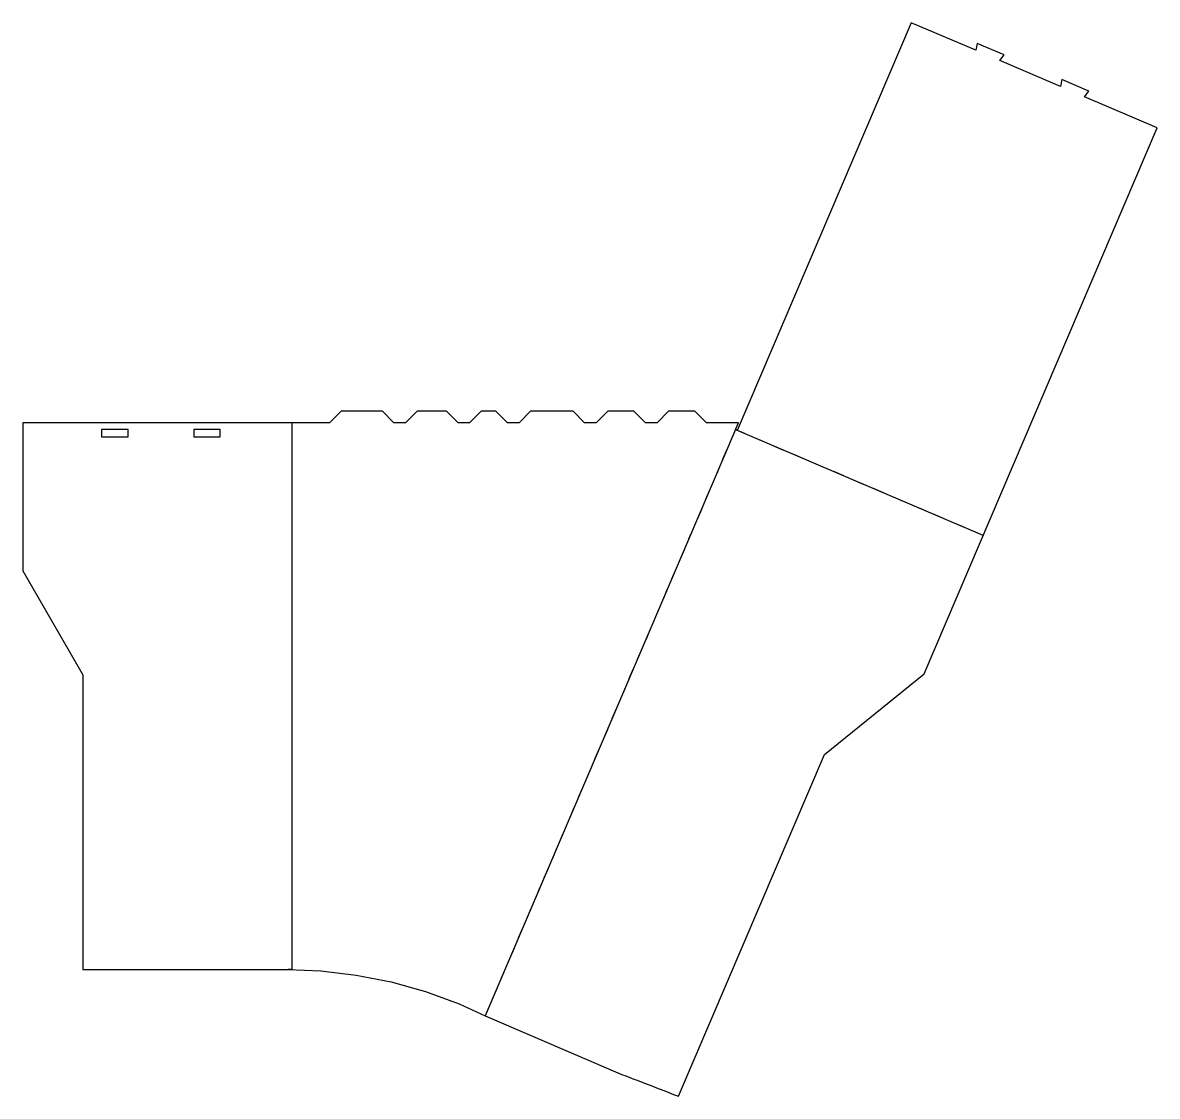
# Model space of a CAD drawing. Header units: metres. Extents: x 0 to 20.6, y 0 to 19.5.
import ezdxf

# ---------------------------------------------------------------- set-up
doc = ezdxf.new("R2010")
doc.units = ezdxf.units.M

msp = doc.modelspace()

# ---------------------------------------------------------------- linework, layer by layer
at = {"layer": 'CUT'}
for points in [[(0, 9.54235), (1.09076, 7.6531), (1.09076, 2.3029), (4.89396, 2.3029), (4.89396, 2.30093), (4.81934, 2.30093), (5.41561, 2.27763), (6.05831, 2.20198), (6.69315, 2.07641), (7.31625, 1.90169), (7.92382, 1.67888), (8.39848, 1.46142), (8.3972, 1.45842), (10.89347, 0.39255), (10.93769, 0.37556), (10.98191, 0.35857), (11.02613, 0.34157), (11.07034, 0.32456), (11.11455, 0.30754), (11.15876, 0.29052), (11.20296, 0.27349), (11.24716, 0.25645), (11.29136, 0.2394), (11.37975, 0.20529), (11.42394, 0.18822), (11.51232, 0.15406), (11.5565, 0.13697), (11.64485, 0.10277), (11.68903, 0.08566), (11.77737, 0.05142), (11.82154, 0.03428), (11.90986, 0), (14.56089, 6.20872), (16.37072, 7.66965), (20.6048, 17.58588), (19.28505, 18.14939), (19.35968, 18.25344), (18.87088, 18.46215), (18.84734, 18.33628), (17.74645, 18.80635), (17.82108, 18.9104), (17.33228, 19.11911), (17.30874, 18.99324), (16.13499, 19.49442), (12.97419, 12.0918), (12.94315, 12.10506), (12.99652, 12.23006), (12.41711, 12.23006), (12.20711, 12.44006), (11.73045, 12.44006), (11.52045, 12.23006), (11.31045, 12.23006), (11.10045, 12.44006), (10.62379, 12.44006), (10.41379, 12.23006), (10.20379, 12.23006), (9.99379, 12.44006), (9.22379, 12.44006), (9.01379, 12.23006), (8.80379, 12.23006), (8.59379, 12.44006), (8.32632, 12.44006), (8.11632, 12.23006), (7.90632, 12.23006), (7.69632, 12.44006), (7.16163, 12.44006), (6.95163, 12.23006), (6.74163, 12.23006), (6.53163, 12.44006), (5.78396, 12.44006), (5.57396, 12.23006), (0, 12.23006), (0, 9.54235)], [(1.43283, 11.97612), (1.91315, 11.97612), (1.91315, 12.10899), (1.43283, 12.10899), (1.43283, 11.97612)], [(3.10582, 11.97612), (3.58613, 11.97612), (3.58613, 12.10899), (3.10582, 12.10899), (3.10582, 11.97612)]]:
    msp.add_lwpolyline(points, close=True, dxfattribs=at)
at = {"layer": 'SCORE'}
for p, q in [((4.89396, 12.14542), (4.89396, 12.23006)), ((12.94315, 12.10506), (12.86585, 11.92402)), ((13.09908, 12.03847), (12.95064, 12.10186)), ((13.46116, 11.88387), (13.28012, 11.96117)), ((4.89396, 11.75172), (4.89396, 11.94857)), ((13.82324, 11.72927), (13.6422, 11.80657)), ((4.89396, 11.35802), (4.89396, 11.55487)), ((12.78855, 11.74298), (12.71125, 11.56194)), ((14.18531, 11.57467), (14.00427, 11.65197)), ((12.63395, 11.3809), (12.55665, 11.19987)), ((14.54739, 11.42007), (14.36635, 11.49737)), ((14.90946, 11.26547), (14.72843, 11.34277)), ((4.89396, 10.96432), (4.89396, 11.16117)), ((15.27154, 11.11087), (15.0905, 11.18817)), ((12.47935, 11.01883), (12.40205, 10.83779)), ((15.63361, 10.95627), (15.45258, 11.03357)), ((4.89396, 10.57061), (4.89396, 10.76747)), ((15.99569, 10.80167), (15.81465, 10.87897)), ((16.35777, 10.64707), (16.17673, 10.72437)), ((12.32475, 10.65675), (12.24745, 10.47571)), ((16.71984, 10.49246), (16.5388, 10.56976)), ((4.89396, 10.17691), (4.89396, 10.37376)), ((17.08192, 10.33786), (16.90088, 10.41516)), ((12.17014, 10.29468), (12.09284, 10.11364)), ((17.44399, 10.18326), (17.26296, 10.26056)), ((4.89396, 9.78321), (4.89396, 9.98006)), ((12.01554, 9.9326), (11.93824, 9.75156)), ((4.89396, 9.38951), (4.89396, 9.58636)), ((11.86094, 9.57052), (11.78364, 9.38949)), ((4.89396, 8.99581), (4.89396, 9.19266)), ((11.70634, 9.20845), (11.62904, 9.02741)), ((4.89396, 8.60211), (4.89396, 8.79896)), ((11.55174, 8.84637), (11.47444, 8.66534)), ((11.39714, 8.4843), (11.31984, 8.30326)), ((4.89396, 8.20841), (4.89396, 8.40526)), ((11.24254, 8.12222), (11.16524, 7.94118)), ((4.89396, 7.81471), (4.89396, 8.01156)), ((11.08794, 7.76015), (11.01064, 7.57911)), ((4.89396, 7.42101), (4.89396, 7.61786)), ((4.89396, 7.02731), (4.89396, 7.22416)), ((10.93334, 7.39807), (10.85604, 7.21703)), ((10.77874, 7.03599), (10.70144, 6.85496)), ((4.89396, 6.63361), (4.89396, 6.83046)), ((10.62414, 6.67392), (10.54684, 6.49288)), ((4.89396, 6.23991), (4.89396, 6.43676)), ((10.46953, 6.31184), (10.39223, 6.1308)), ((4.89396, 5.84621), (4.89396, 6.04306)), ((10.31493, 5.94977), (10.23763, 5.76873)), ((4.89396, 5.4525), (4.89396, 5.64935)), ((10.16033, 5.58769), (10.08303, 5.40665)), ((4.89396, 5.0588), (4.89396, 5.25565)), ((10.00573, 5.22562), (9.92843, 5.04458)), ((4.89396, 4.6651), (4.89396, 4.86195)), ((9.85113, 4.86354), (9.77383, 4.6825)), ((4.89396, 4.2714), (4.89396, 4.46825)), ((9.69653, 4.50146), (9.61923, 4.32043)), ((9.54193, 4.13939), (9.46463, 3.95835)), ((4.89396, 3.8777), (4.89396, 4.07455)), ((9.38733, 3.77731), (9.31003, 3.59627)), ((4.89396, 3.484), (4.89396, 3.68085)), ((9.23273, 3.41524), (9.15543, 3.2342)), ((4.89396, 3.0903), (4.89396, 3.28715)), ((4.89396, 2.6966), (4.89396, 2.89345)), ((9.07813, 3.05316), (9.00083, 2.87212)), ((8.92353, 2.69109), (8.84623, 2.51005)), ((4.89396, 2.3029), (4.89396, 2.49975)), ((8.76892, 2.32901), (8.69162, 2.14797)), ((8.61432, 1.96693), (8.53702, 1.7859)), ((8.45972, 1.60486), (8.39848, 1.46142))]:
    msp.add_line(p, q, dxfattribs=at)
at = {"layer": 'SCORE2'}
for p, q in [((4.89396, 2.3029), (4.89396, 12.23006)), ((12.94315, 12.10506), (8.39848, 1.46142)), ((17.44399, 10.18326), (12.95064, 12.10186))]:
    msp.add_line(p, q, dxfattribs=at)

doc.saveas('drawing.dxf')
